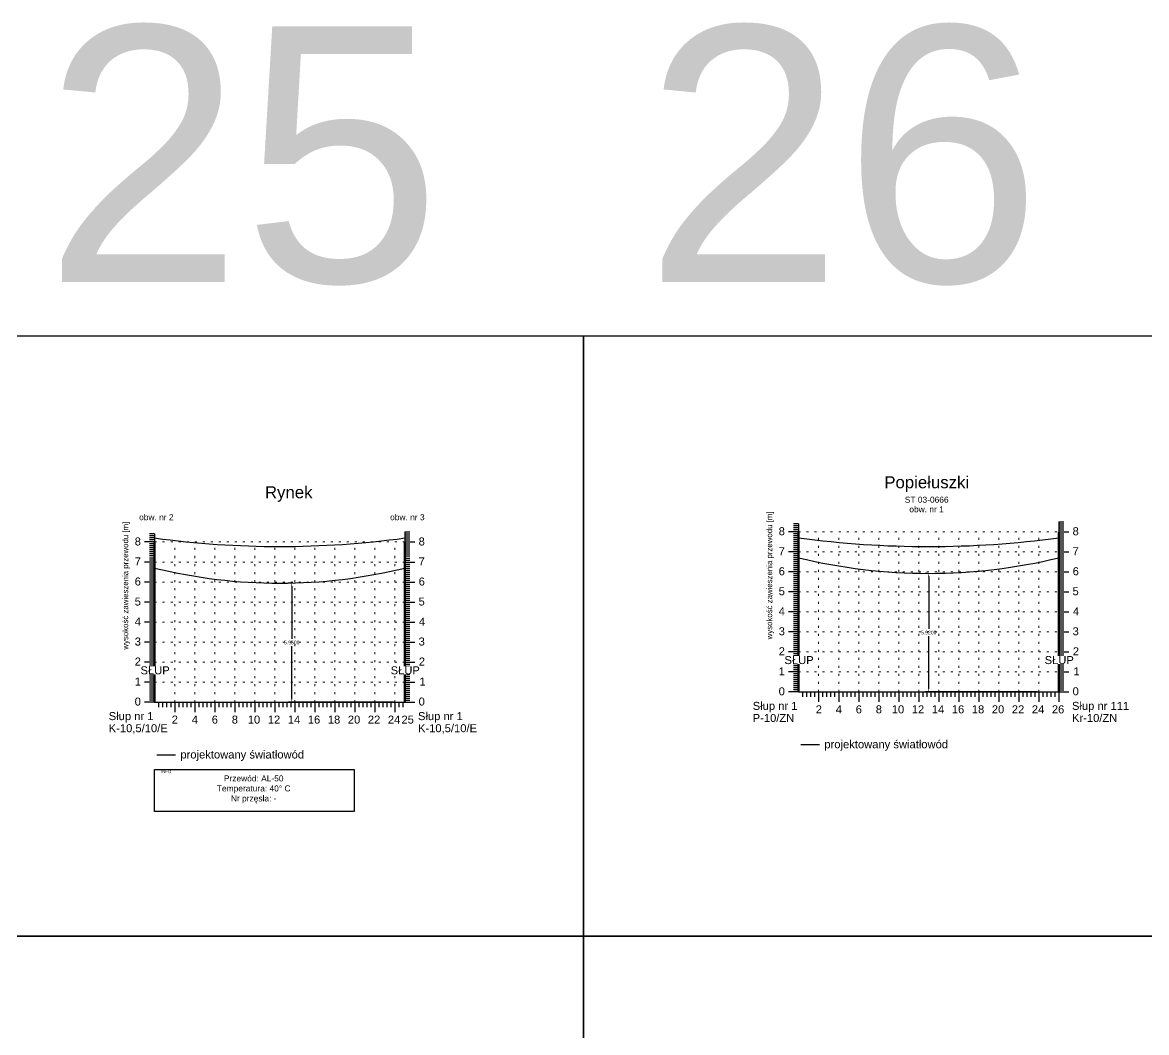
# Model space of a CAD drawing. Header units: metres. Extents: x -155 to 1812, y 681 to 886.
# Drawn here: x 416.5 to 472.7, y 825.7 to 876.2 of the extents above; entities that cross this region are included whole.
import ezdxf

# ---------------------------------------------------------------- set-up
doc = ezdxf.new("R2010")
doc.units = ezdxf.units.M
doc.header["$MEASUREMENT"] = 0
doc.linetypes.add('ACAD_ISO07W100', pattern=[3, 0, -3])
doc.layers.add('ramka', color=7, linetype='Continuous', plot=False)
doc.styles.get("Standard").update_dxf_attribs({"font": 'arial.ttf'})
doc.dimstyles.get("Standard").update_dxf_attribs({"dimtxt": 0.18, "dimasz": 0.18, "dimexe": 0.18, "dimexo": 0.0625, "dimgap": 0.09, "dimtad": 0, "dimtih": 1, "dimtoh": 1, "dimdec": 4, "dimzin": 0, "dimdsep": 46, "dimtxsty": 'Standard', "dimcen": 0.09, "dimadec": 0, "dimazin": 0, "dimtfac": 1, "dimtdec": 4, "dimtofl": 0, "dimtmove": 0, "dimatfit": 3, "dimfxl": 1, "dimtolj": 1, "dimtzin": 0, "dimarcsym": 0})

# ---------------------------------------------------------------- blocks, each defined once
blk = doc.blocks.new('*D204')
at = {"color": 0, "lineweight": -2}
for p, q in [((461.733, 848.653), (461.615, 848.653)), ((461.795, 848.473), (461.795, 845.875)), ((461.795, 842.913), (461.795, 845.511)), ((467.233, 842.733), (461.615, 842.733))]:
    blk.add_line(p, q, dxfattribs=at)
at = {"color": 0}
for points in [[(461.825, 848.473), (461.765, 848.473), (461.795, 848.653)], [(461.765, 842.913), (461.825, 842.913), (461.795, 842.733)]]:
    blk.add_solid(points, dxfattribs=at)
at = {"layer": 'Defpoints', "color": 0}
for p in [(461.795, 848.653), (461.795, 842.733), (467.295, 842.733)]:
    blk.add_point(p, dxfattribs=at)
at = {"color": 0, "lineweight": 25, "insert": (461.795, 845.693), "char_height": 0.18, "attachment_point": 5}
blk.add_mtext('\\A1;5.9200', dxfattribs=at)
blk = doc.blocks.new('*D183')
at = {"color": 0, "lineweight": -2}
for p, q in [((429.903, 848.171), (429.786, 848.171)), ((429.966, 847.991), (429.966, 845.378)), ((429.966, 842.401), (429.966, 845.014)), ((435.053, 842.221), (429.786, 842.221))]:
    blk.add_line(p, q, dxfattribs=at)
at = {"color": 0}
for points in [[(429.996, 847.991), (429.936, 847.991), (429.966, 848.171)], [(429.936, 842.401), (429.996, 842.401), (429.966, 842.221)]]:
    blk.add_solid(points, dxfattribs=at)
at = {"layer": 'Defpoints', "color": 0}
for p in [(429.966, 848.171), (429.966, 842.221), (435.116, 842.221)]:
    blk.add_point(p, dxfattribs=at)
at = {"color": 0, "lineweight": 25, "insert": (429.966, 845.196), "char_height": 0.18, "attachment_point": 5}
blk.add_mtext('\\A1;5.9500', dxfattribs=at)

msp = doc.modelspace()

# ---------------------------------------------------------------- linework, layer by layer
for p, q in [((455.29511, 851.13339), (455.04511, 851.13339)), ((455.29511, 851.13339), (455.04511, 851.13339)), ((455.29511, 851.03339), (455.04511, 851.03339)), ((455.29511, 851.03339), (455.04511, 851.03339)), ((455.29511, 851.13339), (455.29511, 842.73339)), ((468.29511, 851.23339), (468.29511, 842.73339)), ((468.29511, 851.23339), (468.54511, 851.23339)), ((468.29511, 851.23339), (468.54511, 851.23339)), ((468.29511, 851.13339), (468.54511, 851.13339)), ((468.29511, 851.13339), (468.54511, 851.13339)), ((468.29511, 851.03339), (468.54511, 851.03339)), ((468.29511, 851.03339), (468.54511, 851.03339)), ((423.11577, 850.62103), (422.86577, 850.62103)), ((423.11577, 850.62103), (422.86577, 850.62103)), ((423.11577, 850.52103), (422.86577, 850.52103)), ((423.11577, 850.52103), (422.86577, 850.52103)), ((423.11577, 850.42103), (422.86577, 850.42103)), ((423.11577, 850.42103), (422.86577, 850.42103)), ((423.11577, 850.62103), (423.11577, 842.22103)), ((435.61577, 850.72103), (435.61577, 842.22103)), ((435.61577, 850.72103), (435.86577, 850.72103)), ((435.61577, 850.72103), (435.86577, 850.72103)), ((435.61577, 850.62103), (435.86577, 850.62103)), ((435.61577, 850.62103), (435.86577, 850.62103)), ((435.61577, 850.52103), (435.86577, 850.52103)), ((435.61577, 850.52103), (435.86577, 850.52103)), ((435.61577, 850.42103), (435.86577, 850.42103)), ((435.61577, 850.42103), (435.86577, 850.42103)), ((455.29511, 850.73339), (454.79511, 850.73339)), ((455.29511, 850.73339), (454.79511, 850.73339)), ((455.29511, 850.73339), (454.79511, 850.73339)), ((455.29511, 850.73339), (454.79511, 850.73339)), ((455.29511, 850.93339), (455.04511, 850.93339)), ((455.29511, 850.93339), (455.04511, 850.93339)), ((455.29511, 850.83339), (455.04511, 850.83339)), ((455.29511, 850.83339), (455.04511, 850.83339)), ((455.29511, 850.63339), (455.04511, 850.63339)), ((455.29511, 850.53339), (455.04511, 850.53339)), ((455.29511, 850.43339), (455.04511, 850.43339)), ((468.29511, 850.93339), (468.54511, 850.93339)), ((468.29511, 850.93339), (468.54511, 850.93339)), ((468.29511, 850.83339), (468.54511, 850.83339)), ((468.29511, 850.83339), (468.54511, 850.83339)), ((468.29511, 850.73339), (468.79511, 850.73339)), ((468.29511, 850.73339), (468.79511, 850.73339)), ((468.29511, 850.73339), (468.79511, 850.73339)), ((468.29511, 850.73339), (468.79511, 850.73339)), ((468.29511, 850.63339), (468.54511, 850.63339)), ((468.29511, 850.53339), (468.54511, 850.53339)), ((468.29511, 850.43339), (468.54511, 850.43339)), ((423.11577, 850.22103), (422.61577, 850.22103)), ((423.11577, 850.22103), (422.61577, 850.22103)), ((423.11577, 850.22103), (422.61577, 850.22103)), ((423.11577, 850.22103), (422.61577, 850.22103)), ((423.11577, 850.32103), (422.86577, 850.32103)), ((423.11577, 850.32103), (422.86577, 850.32103)), ((423.11577, 850.12103), (422.86577, 850.12103)), ((423.11577, 850.02103), (422.86577, 850.02103)), ((423.11577, 849.92103), (422.86577, 849.92103)), ((423.11577, 849.82103), (422.86577, 849.82103)), ((435.61577, 850.32103), (435.86577, 850.32103)), ((435.61577, 850.32103), (435.86577, 850.32103)), ((435.61577, 850.22103), (436.11577, 850.22103)), ((435.61577, 850.22103), (436.11577, 850.22103)), ((435.61577, 850.22103), (436.11577, 850.22103)), ((435.61577, 850.22103), (436.11577, 850.22103)), ((435.61577, 850.12103), (435.86577, 850.12103)), ((435.61577, 850.02103), (435.86577, 850.02103)), ((435.61577, 849.92103), (435.86577, 849.92103)), ((435.61577, 849.82103), (435.86577, 849.82103)), ((455.29511, 850.33339), (455.04511, 850.33339)), ((455.29511, 850.23339), (455.04511, 850.23339)), ((455.29511, 850.13339), (455.04511, 850.13339)), ((455.29511, 850.03339), (455.04511, 850.03339)), ((455.29511, 849.93339), (455.04511, 849.93339)), ((455.29511, 849.83339), (455.04511, 849.83339)), ((468.29511, 850.33339), (468.54511, 850.33339)), ((468.29511, 850.23339), (468.54511, 850.23339)), ((468.29511, 850.13339), (468.54511, 850.13339)), ((468.29511, 850.03339), (468.54511, 850.03339)), ((468.29511, 849.93339), (468.54511, 849.93339)), ((468.29511, 849.83339), (468.54511, 849.83339)), ((423.11577, 849.72103), (422.86577, 849.72103)), ((423.11577, 849.62103), (422.86577, 849.62103)), ((423.11577, 849.52103), (422.86577, 849.52103)), ((423.11577, 849.42103), (422.86577, 849.42103)), ((423.11577, 849.32103), (422.86577, 849.32103)), ((435.61577, 849.72103), (435.86577, 849.72103)), ((435.61577, 849.62103), (435.86577, 849.62103)), ((435.61577, 849.52103), (435.86577, 849.52103)), ((435.61577, 849.42103), (435.86577, 849.42103)), ((435.61577, 849.32103), (435.86577, 849.32103)), ((455.29511, 849.73339), (454.79511, 849.73339)), ((455.29511, 849.73339), (454.79511, 849.73339)), ((455.29511, 849.63339), (455.04511, 849.63339)), ((455.29511, 849.53339), (455.04511, 849.53339)), ((455.29511, 849.43339), (455.04511, 849.43339)), ((455.29511, 849.33339), (455.04511, 849.33339)), ((468.29511, 849.73339), (468.79511, 849.73339)), ((468.29511, 849.73339), (468.79511, 849.73339)), ((468.29511, 849.63339), (468.54511, 849.63339)), ((468.29511, 849.53339), (468.54511, 849.53339)), ((468.29511, 849.43339), (468.54511, 849.43339)), ((468.29511, 849.33339), (468.54511, 849.33339)), ((423.11577, 849.22103), (422.61577, 849.22103)), ((423.11577, 849.22103), (422.61577, 849.22103)), ((423.11577, 849.12103), (422.86577, 849.12103)), ((423.11577, 849.02103), (422.86577, 849.02103)), ((423.11577, 848.92103), (422.86577, 848.92103)), ((423.11577, 848.82103), (422.86577, 848.82103)), ((423.11577, 848.72103), (422.86577, 848.72103)), ((435.61577, 849.22103), (436.11577, 849.22103)), ((435.61577, 849.22103), (436.11577, 849.22103)), ((435.61577, 849.12103), (435.86577, 849.12103)), ((435.61577, 849.02103), (435.86577, 849.02103)), ((435.61577, 848.92103), (435.86577, 848.92103)), ((435.61577, 848.82103), (435.86577, 848.82103)), ((435.61577, 848.72103), (435.86577, 848.72103)), ((455.29511, 848.73339), (454.79511, 848.73339)), ((455.29511, 848.73339), (454.79511, 848.73339)), ((455.29511, 849.23339), (455.04511, 849.23339)), ((455.29511, 849.13339), (455.04511, 849.13339)), ((455.29511, 849.03339), (455.04511, 849.03339)), ((455.29511, 848.93339), (455.04511, 848.93339)), ((455.29511, 848.83339), (455.04511, 848.83339)), ((468.29511, 849.23339), (468.54511, 849.23339)), ((468.29511, 849.13339), (468.54511, 849.13339)), ((468.29511, 849.03339), (468.54511, 849.03339)), ((468.29511, 848.93339), (468.54511, 848.93339)), ((468.29511, 848.83339), (468.54511, 848.83339)), ((468.29511, 848.73339), (468.79511, 848.73339)), ((468.29511, 848.73339), (468.79511, 848.73339)), ((423.11577, 848.22103), (422.61577, 848.22103)), ((423.11577, 848.22103), (422.61577, 848.22103)), ((423.11577, 848.62103), (422.86577, 848.62103)), ((423.11577, 848.52103), (422.86577, 848.52103)), ((423.11577, 848.42103), (422.86577, 848.42103)), ((423.11577, 848.32103), (422.86577, 848.32103)), ((435.61577, 848.62103), (435.86577, 848.62103)), ((435.61577, 848.52103), (435.86577, 848.52103)), ((435.61577, 848.42103), (435.86577, 848.42103)), ((435.61577, 848.32103), (435.86577, 848.32103)), ((435.61577, 848.22103), (436.11577, 848.22103)), ((435.61577, 848.22103), (436.11577, 848.22103)), ((455.29511, 848.63339), (455.04511, 848.63339)), ((455.29511, 848.53339), (455.04511, 848.53339)), ((455.29511, 848.43339), (455.04511, 848.43339)), ((455.29511, 848.33339), (455.04511, 848.33339)), ((455.29511, 848.23339), (455.04511, 848.23339)), ((455.29511, 848.13339), (455.04511, 848.13339)), ((468.29511, 848.63339), (468.54511, 848.63339)), ((468.29511, 848.53339), (468.54511, 848.53339)), ((468.29511, 848.43339), (468.54511, 848.43339)), ((468.29511, 848.33339), (468.54511, 848.33339)), ((468.29511, 848.23339), (468.54511, 848.23339)), ((468.29511, 848.13339), (468.54511, 848.13339)), ((423.11577, 848.12103), (422.86577, 848.12103)), ((423.11577, 848.02103), (422.86577, 848.02103)), ((423.11577, 847.92103), (422.86577, 847.92103)), ((423.11577, 847.82103), (422.86577, 847.82103)), ((423.11577, 847.72103), (422.86577, 847.72103)), ((423.11577, 847.62103), (422.86577, 847.62103)), ((435.61577, 848.12103), (435.86577, 848.12103)), ((435.61577, 848.02103), (435.86577, 848.02103)), ((435.61577, 847.92103), (435.86577, 847.92103)), ((435.61577, 847.82103), (435.86577, 847.82103)), ((435.61577, 847.72103), (435.86577, 847.72103)), ((435.61577, 847.62103), (435.86577, 847.62103)), ((455.29511, 847.73339), (454.79511, 847.73339)), ((455.29511, 847.73339), (454.79511, 847.73339)), ((455.29511, 848.03339), (455.04511, 848.03339)), ((455.29511, 847.93339), (455.04511, 847.93339)), ((455.29511, 847.83339), (455.04511, 847.83339)), ((455.29511, 847.63339), (455.04511, 847.63339)), ((468.29511, 848.03339), (468.54511, 848.03339)), ((468.29511, 847.93339), (468.54511, 847.93339)), ((468.29511, 847.83339), (468.54511, 847.83339)), ((468.29511, 847.73339), (468.79511, 847.73339)), ((468.29511, 847.73339), (468.79511, 847.73339)), ((468.29511, 847.63339), (468.54511, 847.63339)), ((423.11577, 847.22103), (422.61577, 847.22103)), ((423.11577, 847.22103), (422.61577, 847.22103)), ((423.11577, 847.52103), (422.86577, 847.52103)), ((423.11577, 847.42103), (422.86577, 847.42103)), ((423.11577, 847.32103), (422.86577, 847.32103)), ((423.11577, 847.12103), (422.86577, 847.12103)), ((423.11577, 847.02103), (422.86577, 847.02103)), ((435.61577, 847.52103), (435.86577, 847.52103)), ((435.61577, 847.42103), (435.86577, 847.42103)), ((435.61577, 847.32103), (435.86577, 847.32103)), ((435.61577, 847.22103), (436.11577, 847.22103)), ((435.61577, 847.22103), (436.11577, 847.22103)), ((435.61577, 847.12103), (435.86577, 847.12103)), ((435.61577, 847.02103), (435.86577, 847.02103)), ((455.29511, 847.53339), (455.04511, 847.53339)), ((455.29511, 847.43339), (455.04511, 847.43339)), ((455.29511, 847.33339), (455.04511, 847.33339)), ((455.29511, 847.23339), (455.04511, 847.23339)), ((455.29511, 847.13339), (455.04511, 847.13339)), ((455.29511, 847.03339), (455.04511, 847.03339)), ((468.29511, 847.53339), (468.54511, 847.53339)), ((468.29511, 847.43339), (468.54511, 847.43339)), ((468.29511, 847.33339), (468.54511, 847.33339)), ((468.29511, 847.23339), (468.54511, 847.23339)), ((468.29511, 847.13339), (468.54511, 847.13339)), ((468.29511, 847.03339), (468.54511, 847.03339)), ((423.11577, 846.92103), (422.86577, 846.92103)), ((423.11577, 846.82103), (422.86577, 846.82103)), ((423.11577, 846.72103), (422.86577, 846.72103)), ((423.11577, 846.62103), (422.86577, 846.62103)), ((423.11577, 846.52103), (422.86577, 846.52103)), ((435.61577, 846.92103), (435.86577, 846.92103)), ((435.61577, 846.82103), (435.86577, 846.82103)), ((435.61577, 846.72103), (435.86577, 846.72103)), ((435.61577, 846.62103), (435.86577, 846.62103)), ((435.61577, 846.52103), (435.86577, 846.52103)), ((455.29511, 846.73339), (454.79511, 846.73339)), ((455.29511, 846.73339), (454.79511, 846.73339)), ((455.29511, 846.93339), (455.04511, 846.93339)), ((455.29511, 846.83339), (455.04511, 846.83339)), ((455.29511, 846.63339), (455.04511, 846.63339)), ((455.29511, 846.53339), (455.04511, 846.53339)), ((468.29511, 846.93339), (468.54511, 846.93339)), ((468.29511, 846.83339), (468.54511, 846.83339)), ((468.29511, 846.73339), (468.79511, 846.73339)), ((468.29511, 846.73339), (468.79511, 846.73339)), ((468.29511, 846.63339), (468.54511, 846.63339)), ((468.29511, 846.53339), (468.54511, 846.53339)), ((423.11577, 846.22103), (422.61577, 846.22103)), ((423.11577, 846.22103), (422.61577, 846.22103)), ((423.11577, 846.42103), (422.86577, 846.42103)), ((423.11577, 846.32103), (422.86577, 846.32103)), ((423.11577, 846.12103), (422.86577, 846.12103)), ((423.11577, 846.02103), (422.86577, 846.02103)), ((423.11577, 845.92103), (422.86577, 845.92103)), ((435.61577, 846.42103), (435.86577, 846.42103)), ((435.61577, 846.32103), (435.86577, 846.32103)), ((435.61577, 846.22103), (436.11577, 846.22103)), ((435.61577, 846.22103), (436.11577, 846.22103)), ((435.61577, 846.12103), (435.86577, 846.12103)), ((435.61577, 846.02103), (435.86577, 846.02103)), ((435.61577, 845.92103), (435.86577, 845.92103)), ((455.29511, 846.43339), (455.04511, 846.43339)), ((455.29511, 846.33339), (455.04511, 846.33339)), ((455.29511, 846.23339), (455.04511, 846.23339)), ((455.29511, 846.13339), (455.04511, 846.13339)), ((455.29511, 846.03339), (455.04511, 846.03339)), ((455.29511, 845.93339), (455.04511, 845.93339)), ((468.29511, 846.43339), (468.54511, 846.43339)), ((468.29511, 846.33339), (468.54511, 846.33339)), ((468.29511, 846.23339), (468.54511, 846.23339)), ((468.29511, 846.13339), (468.54511, 846.13339)), ((468.29511, 846.03339), (468.54511, 846.03339)), ((468.29511, 845.93339), (468.54511, 845.93339)), ((423.11577, 845.82103), (422.86577, 845.82103)), ((423.11577, 845.72103), (422.86577, 845.72103)), ((423.11577, 845.62103), (422.86577, 845.62103)), ((423.11577, 845.52103), (422.86577, 845.52103)), ((423.11577, 845.42103), (422.86577, 845.42103)), ((423.11577, 845.32103), (422.86577, 845.32103)), ((435.61577, 845.82103), (435.86577, 845.82103)), ((435.61577, 845.72103), (435.86577, 845.72103)), ((435.61577, 845.62103), (435.86577, 845.62103)), ((435.61577, 845.52103), (435.86577, 845.52103)), ((435.61577, 845.42103), (435.86577, 845.42103)), ((435.61577, 845.32103), (435.86577, 845.32103)), ((455.29511, 845.73339), (454.79511, 845.73339)), ((455.29511, 845.73339), (454.79511, 845.73339)), ((455.29511, 845.83339), (455.04511, 845.83339)), ((455.29511, 845.63339), (455.04511, 845.63339)), ((455.29511, 845.53339), (455.04511, 845.53339)), ((455.29511, 845.43339), (455.04511, 845.43339)), ((455.29511, 845.33339), (455.04511, 845.33339)), ((468.29511, 845.83339), (468.54511, 845.83339)), ((468.29511, 845.73339), (468.79511, 845.73339)), ((468.29511, 845.73339), (468.79511, 845.73339)), ((468.29511, 845.63339), (468.54511, 845.63339)), ((468.29511, 845.53339), (468.54511, 845.53339)), ((468.29511, 845.43339), (468.54511, 845.43339)), ((468.29511, 845.33339), (468.54511, 845.33339)), ((423.11577, 845.22103), (422.61577, 845.22103)), ((423.11577, 845.22103), (422.61577, 845.22103)), ((423.11577, 845.12103), (422.86577, 845.12103)), ((423.11577, 845.02103), (422.86577, 845.02103)), ((423.11577, 844.92103), (422.86577, 844.92103)), ((423.11577, 844.82103), (422.86577, 844.82103)), ((435.61577, 845.22103), (436.11577, 845.22103)), ((435.61577, 845.22103), (436.11577, 845.22103)), ((435.61577, 845.12103), (435.86577, 845.12103)), ((435.61577, 845.02103), (435.86577, 845.02103)), ((435.61577, 844.92103), (435.86577, 844.92103)), ((435.61577, 844.82103), (435.86577, 844.82103)), ((455.29511, 845.23339), (455.04511, 845.23339)), ((455.29511, 845.13339), (455.04511, 845.13339)), ((455.29511, 845.03339), (455.04511, 845.03339)), ((455.29511, 844.93339), (455.04511, 844.93339)), ((455.29511, 844.83339), (455.04511, 844.83339)), ((468.29511, 845.23339), (468.54511, 845.23339)), ((468.29511, 845.13339), (468.54511, 845.13339)), ((468.29511, 845.03339), (468.54511, 845.03339)), ((468.29511, 844.93339), (468.54511, 844.93339)), ((468.29511, 844.83339), (468.54511, 844.83339)), ((423.11577, 844.22103), (422.61577, 844.22103)), ((423.11577, 844.22103), (422.61577, 844.22103)), ((423.11577, 844.72103), (422.86577, 844.72103)), ((423.11577, 844.62103), (422.86577, 844.62103)), ((423.11577, 844.52103), (422.86577, 844.52103)), ((423.11577, 844.42103), (422.86577, 844.42103)), ((423.11577, 844.32103), (422.86577, 844.32103)), ((435.61577, 844.72103), (435.86577, 844.72103)), ((435.61577, 844.62103), (435.86577, 844.62103)), ((435.61577, 844.52103), (435.86577, 844.52103)), ((435.61577, 844.42103), (435.86577, 844.42103)), ((435.61577, 844.32103), (435.86577, 844.32103)), ((435.61577, 844.22103), (436.11577, 844.22103)), ((435.61577, 844.22103), (436.11577, 844.22103)), ((455.29511, 844.73339), (454.79511, 844.73339)), ((455.29511, 844.73339), (454.79511, 844.73339)), ((455.29511, 844.63339), (455.04511, 844.63339)), ((455.29511, 844.53339), (455.04511, 844.53339)), ((455.29511, 844.43339), (455.04511, 844.43339)), ((455.29511, 844.33339), (455.04511, 844.33339)), ((455.29511, 844.23339), (455.04511, 844.23339)), ((468.29511, 844.73339), (468.79511, 844.73339)), ((468.29511, 844.73339), (468.79511, 844.73339)), ((468.29511, 844.63339), (468.54511, 844.63339)), ((468.29511, 844.53339), (468.54511, 844.53339)), ((468.29511, 844.43339), (468.54511, 844.43339)), ((468.29511, 844.33339), (468.54511, 844.33339)), ((468.29511, 844.23339), (468.54511, 844.23339)), ((423.11577, 844.12103), (422.86577, 844.12103)), ((423.11577, 844.02103), (422.86577, 844.02103)), ((423.11577, 843.92103), (422.86577, 843.92103)), ((423.11577, 843.82103), (422.86577, 843.82103)), ((423.11577, 843.72103), (422.86577, 843.72103)), ((435.61577, 844.12103), (435.86577, 844.12103)), ((435.61577, 844.02103), (435.86577, 844.02103)), ((435.61577, 843.92103), (435.86577, 843.92103)), ((435.61577, 843.82103), (435.86577, 843.82103)), ((435.61577, 843.72103), (435.86577, 843.72103)), ((455.29511, 843.73339), (454.79511, 843.73339)), ((455.29511, 843.73339), (454.79511, 843.73339)), ((455.29511, 844.13339), (455.04511, 844.13339)), ((455.29511, 844.03339), (455.04511, 844.03339)), ((455.29511, 843.93339), (455.04511, 843.93339)), ((455.29511, 843.83339), (455.04511, 843.83339)), ((455.29511, 843.63339), (455.04511, 843.63339)), ((468.29511, 844.13339), (468.54511, 844.13339)), ((468.29511, 844.03339), (468.54511, 844.03339)), ((468.29511, 843.93339), (468.54511, 843.93339)), ((468.29511, 843.83339), (468.54511, 843.83339)), ((468.29511, 843.73339), (468.79511, 843.73339)), ((468.29511, 843.73339), (468.79511, 843.73339)), ((468.29511, 843.63339), (468.54511, 843.63339)), ((423.11577, 843.22103), (422.61577, 843.22103)), ((423.11577, 843.22103), (422.61577, 843.22103)), ((423.11577, 843.62103), (422.86577, 843.62103)), ((423.11577, 843.52103), (422.86577, 843.52103)), ((423.11577, 843.42103), (422.86577, 843.42103)), ((423.11577, 843.32103), (422.86577, 843.32103)), ((423.11577, 843.12103), (422.86577, 843.12103)), ((435.61577, 843.62103), (435.86577, 843.62103)), ((435.61577, 843.52103), (435.86577, 843.52103)), ((435.61577, 843.42103), (435.86577, 843.42103)), ((435.61577, 843.32103), (435.86577, 843.32103)), ((435.61577, 843.22103), (436.11577, 843.22103)), ((435.61577, 843.22103), (436.11577, 843.22103)), ((435.61577, 843.12103), (435.86577, 843.12103)), ((455.29511, 843.53339), (455.04511, 843.53339)), ((455.29511, 843.43339), (455.04511, 843.43339)), ((455.29511, 843.33339), (455.04511, 843.33339)), ((455.29511, 843.23339), (455.04511, 843.23339)), ((455.29511, 843.13339), (455.04511, 843.13339)), ((468.29511, 843.53339), (468.54511, 843.53339)), ((468.29511, 843.43339), (468.54511, 843.43339)), ((468.29511, 843.33339), (468.54511, 843.33339)), ((468.29511, 843.23339), (468.54511, 843.23339)), ((468.29511, 843.13339), (468.54511, 843.13339)), ((423.11577, 843.02103), (422.86577, 843.02103)), ((423.11577, 842.92103), (422.86577, 842.92103)), ((423.11577, 842.82103), (422.86577, 842.82103)), ((423.11577, 842.72103), (422.86577, 842.72103)), ((423.11577, 842.62103), (422.86577, 842.62103)), ((423.11577, 842.52103), (422.86577, 842.52103)), ((435.61577, 843.02103), (435.86577, 843.02103)), ((435.61577, 842.92103), (435.86577, 842.92103)), ((435.61577, 842.82103), (435.86577, 842.82103)), ((435.61577, 842.72103), (435.86577, 842.72103)), ((435.61577, 842.62103), (435.86577, 842.62103)), ((435.61577, 842.52103), (435.86577, 842.52103)), ((455.29511, 842.73339), (454.79511, 842.73339)), ((455.29511, 843.03339), (455.04511, 843.03339)), ((455.29511, 842.93339), (455.04511, 842.93339)), ((455.29511, 842.83339), (455.04511, 842.83339)), ((455.29511, 842.73339), (455.04511, 842.73339)), ((455.29511, 842.73339), (468.29511, 842.73339)), ((455.49511, 842.73339), (455.49511, 842.48339)), ((455.69511, 842.73339), (455.69511, 842.48339)), ((455.89511, 842.73339), (455.89511, 842.48339)), ((456.09511, 842.73339), (456.09511, 842.48339)), ((456.29511, 842.73339), (456.29511, 842.23339)), ((456.49511, 842.73339), (456.49511, 842.48339)), ((456.69511, 842.73339), (456.69511, 842.48339)), ((456.89511, 842.73339), (456.89511, 842.48339)), ((457.09511, 842.73339), (457.09511, 842.48339)), ((457.29511, 842.73339), (457.29511, 842.23339)), ((457.49511, 842.73339), (457.49511, 842.48339)), ((457.69511, 842.73339), (457.69511, 842.48339)), ((457.89511, 842.73339), (457.89511, 842.48339)), ((458.09511, 842.73339), (458.09511, 842.48339)), ((458.29511, 842.73339), (458.29511, 842.23339)), ((458.49511, 842.73339), (458.49511, 842.48339)), ((458.69511, 842.73339), (458.69511, 842.48339)), ((458.89511, 842.73339), (458.89511, 842.48339)), ((459.09511, 842.73339), (459.09511, 842.48339)), ((459.29511, 842.73339), (459.29511, 842.23339)), ((459.49511, 842.73339), (459.49511, 842.48339)), ((459.69511, 842.73339), (459.69511, 842.48339)), ((459.89511, 842.73339), (459.89511, 842.48339)), ((460.09511, 842.73339), (460.09511, 842.48339)), ((460.29511, 842.73339), (460.29511, 842.23339)), ((460.49511, 842.73339), (460.49511, 842.48339)), ((460.69511, 842.73339), (460.69511, 842.48339)), ((460.89511, 842.73339), (460.89511, 842.48339)), ((461.09511, 842.73339), (461.09511, 842.48339)), ((461.29511, 842.73339), (461.29511, 842.23339)), ((461.49511, 842.73339), (461.49511, 842.48339)), ((461.69511, 842.73339), (461.69511, 842.48339)), ((461.89511, 842.73339), (461.89511, 842.48339)), ((462.09511, 842.73339), (462.09511, 842.48339)), ((462.29511, 842.73339), (462.29511, 842.23339)), ((462.49511, 842.73339), (462.49511, 842.48339)), ((462.69511, 842.73339), (462.69511, 842.48339)), ((462.89511, 842.73339), (462.89511, 842.48339)), ((463.09511, 842.73339), (463.09511, 842.48339)), ((463.29511, 842.73339), (463.29511, 842.23339)), ((463.49511, 842.73339), (463.49511, 842.48339)), ((463.69511, 842.73339), (463.69511, 842.48339)), ((463.89511, 842.73339), (463.89511, 842.48339)), ((464.09511, 842.73339), (464.09511, 842.48339)), ((464.29511, 842.73339), (464.29511, 842.23339)), ((464.49511, 842.73339), (464.49511, 842.48339)), ((464.69511, 842.73339), (464.69511, 842.48339)), ((464.89511, 842.73339), (464.89511, 842.48339)), ((465.09511, 842.73339), (465.09511, 842.48339)), ((465.29511, 842.73339), (465.29511, 842.23339)), ((465.49511, 842.73339), (465.49511, 842.48339)), ((465.69511, 842.73339), (465.69511, 842.48339)), ((465.89511, 842.73339), (465.89511, 842.48339)), ((466.09511, 842.73339), (466.09511, 842.48339)), ((466.29511, 842.73339), (466.29511, 842.23339)), ((466.49511, 842.73339), (466.49511, 842.48339)), ((466.69511, 842.73339), (466.69511, 842.48339)), ((466.89511, 842.73339), (466.89511, 842.48339)), ((467.09511, 842.73339), (467.09511, 842.48339)), ((467.29511, 842.73339), (467.29511, 842.23339)), ((467.49511, 842.73339), (467.49511, 842.48339)), ((467.69511, 842.73339), (467.69511, 842.48339)), ((467.89511, 842.73339), (467.89511, 842.48339)), ((468.09511, 842.73339), (468.09511, 842.48339)), ((468.29511, 843.03339), (468.54511, 843.03339)), ((468.29511, 842.93339), (468.54511, 842.93339)), ((468.29511, 842.83339), (468.54511, 842.83339)), ((468.29511, 842.73339), (468.29511, 842.23339)), ((468.29511, 842.73339), (468.79511, 842.73339)), ((468.29511, 842.73339), (468.54511, 842.73339)), ((423.11577, 842.22103), (422.61577, 842.22103)), ((423.11577, 842.42103), (422.86577, 842.42103)), ((423.11577, 842.32103), (422.86577, 842.32103)), ((423.11577, 842.22103), (422.86577, 842.22103)), ((423.11577, 842.22103), (436.11577, 842.22103)), ((423.31577, 842.22103), (423.31577, 841.97103)), ((423.51577, 842.22103), (423.51577, 841.97103)), ((423.71577, 842.22103), (423.71577, 841.97103)), ((423.91577, 842.22103), (423.91577, 841.97103)), ((424.11577, 842.22103), (424.11577, 841.72103)), ((424.31577, 842.22103), (424.31577, 841.97103)), ((424.51577, 842.22103), (424.51577, 841.97103)), ((424.71577, 842.22103), (424.71577, 841.97103)), ((424.91577, 842.22103), (424.91577, 841.97103)), ((425.11577, 842.22103), (425.11577, 841.72103)), ((425.31577, 842.22103), (425.31577, 841.97103)), ((425.51577, 842.22103), (425.51577, 841.97103)), ((425.71577, 842.22103), (425.71577, 841.97103)), ((425.91577, 842.22103), (425.91577, 841.97103)), ((426.11577, 842.22103), (426.11577, 841.72103)), ((426.31577, 842.22103), (426.31577, 841.97103)), ((426.51577, 842.22103), (426.51577, 841.97103)), ((426.71577, 842.22103), (426.71577, 841.97103)), ((426.91577, 842.22103), (426.91577, 841.97103)), ((427.11577, 842.22103), (427.11577, 841.72103)), ((427.31577, 842.22103), (427.31577, 841.97103)), ((427.51577, 842.22103), (427.51577, 841.97103)), ((427.71577, 842.22103), (427.71577, 841.97103)), ((427.91577, 842.22103), (427.91577, 841.97103)), ((428.11577, 842.22103), (428.11577, 841.72103)), ((428.31577, 842.22103), (428.31577, 841.97103)), ((428.51577, 842.22103), (428.51577, 841.97103)), ((428.71577, 842.22103), (428.71577, 841.97103)), ((428.91577, 842.22103), (428.91577, 841.97103)), ((429.11577, 842.22103), (429.11577, 841.72103)), ((429.31577, 842.22103), (429.31577, 841.97103)), ((429.51577, 842.22103), (429.51577, 841.97103)), ((429.71577, 842.22103), (429.71577, 841.97103)), ((429.91577, 842.22103), (429.91577, 841.97103)), ((430.11577, 842.22103), (430.11577, 841.72103)), ((430.31577, 842.22103), (430.31577, 841.97103)), ((430.51577, 842.22103), (430.51577, 841.97103)), ((430.71577, 842.22103), (430.71577, 841.97103)), ((430.91577, 842.22103), (430.91577, 841.97103)), ((431.11577, 842.22103), (431.11577, 841.72103)), ((431.31577, 842.22103), (431.31577, 841.97103)), ((431.51577, 842.22103), (431.51577, 841.97103)), ((431.71577, 842.22103), (431.71577, 841.97103)), ((431.91577, 842.22103), (431.91577, 841.97103)), ((432.11577, 842.22103), (432.11577, 841.72103)), ((432.31577, 842.22103), (432.31577, 841.97103)), ((432.51577, 842.22103), (432.51577, 841.97103)), ((432.71577, 842.22103), (432.71577, 841.97103)), ((432.91577, 842.22103), (432.91577, 841.97103)), ((433.11577, 842.22103), (433.11577, 841.72103)), ((433.31577, 842.22103), (433.31577, 841.97103)), ((433.51577, 842.22103), (433.51577, 841.97103)), ((433.71577, 842.22103), (433.71577, 841.97103)), ((433.91577, 842.22103), (433.91577, 841.97103)), ((434.11577, 842.22103), (434.11577, 841.72103)), ((434.31577, 842.22103), (434.31577, 841.97103)), ((434.51577, 842.22103), (434.51577, 841.97103)), ((434.71577, 842.22103), (434.71577, 841.97103)), ((434.91577, 842.22103), (434.91577, 841.97103)), ((435.11577, 842.22103), (435.11577, 841.72103)), ((435.31577, 842.22103), (435.31577, 841.97103)), ((435.51577, 842.22103), (435.51577, 841.97103)), ((435.61577, 842.42103), (435.86577, 842.42103)), ((435.61577, 842.32103), (435.86577, 842.32103)), ((435.61577, 842.22103), (436.11577, 842.22103)), ((435.61577, 842.22103), (435.86577, 842.22103))]:
    msp.add_line(p, q)
at = {"linetype": 'ACAD_ISO07W100', "lineweight": 15, "ltscale": 0.1}
for p, q in [((468.29511, 842.73339), (468.29511, 851.23339)), ((435.61577, 842.22103), (435.61577, 850.72103)), ((435.61577, 842.22103), (435.61577, 850.72103)), ((455.29511, 850.73339), (468.29511, 850.73339)), ((455.29511, 842.73339), (455.29511, 850.73339)), ((456.29511, 842.73339), (456.29511, 850.73339)), ((457.29511, 842.73339), (457.29511, 850.73339)), ((458.29511, 842.73339), (458.29511, 850.73339)), ((459.29511, 842.73339), (459.29511, 850.73339)), ((460.29511, 842.73339), (460.29511, 850.73339)), ((461.29511, 842.73339), (461.29511, 850.73339)), ((462.29511, 842.73339), (462.29511, 850.73339)), ((463.29511, 842.73339), (463.29511, 850.73339)), ((464.29511, 842.73339), (464.29511, 850.73339)), ((465.29511, 842.73339), (465.29511, 850.73339)), ((466.29511, 842.73339), (466.29511, 850.73339)), ((467.29511, 842.73339), (467.29511, 850.73339)), ((468.29511, 842.73339), (468.29511, 850.73339)), ((423.11577, 850.22103), (436.11577, 850.22103)), ((423.11577, 842.22103), (423.11577, 850.22103)), ((424.11577, 842.22103), (424.11577, 850.22103)), ((425.11577, 842.22103), (425.11577, 850.22103)), ((426.11577, 842.22103), (426.11577, 850.22103)), ((427.11577, 842.22103), (427.11577, 850.22103)), ((428.11577, 842.22103), (428.11577, 850.22103)), ((429.11577, 842.22103), (429.11577, 850.22103)), ((430.11577, 842.22103), (430.11577, 850.22103)), ((431.11577, 842.22103), (431.11577, 850.22103)), ((432.11577, 842.22103), (432.11577, 850.22103)), ((433.11577, 842.22103), (433.11577, 850.22103)), ((434.11577, 842.22103), (434.11577, 850.22103)), ((435.11577, 842.22103), (435.11577, 850.22103)), ((435.61577, 842.22103), (435.61577, 850.22103)), ((455.29511, 849.73339), (468.29511, 849.73339)), ((423.11577, 849.22103), (436.11577, 849.22103)), ((455.29511, 848.73339), (468.29511, 848.73339)), ((423.11577, 848.22103), (436.11577, 848.22103)), ((455.29511, 847.73339), (468.29511, 847.73339)), ((423.11577, 847.22103), (436.11577, 847.22103)), ((455.29511, 846.73339), (468.29511, 846.73339)), ((423.11577, 846.22103), (436.11577, 846.22103)), ((455.29511, 845.73339), (468.29511, 845.73339)), ((423.11577, 845.22103), (436.11577, 845.22103)), ((423.11577, 844.22103), (436.11577, 844.22103)), ((455.29511, 844.73339), (468.29511, 844.73339)), ((455.29511, 843.73339), (468.29511, 843.73339)), ((423.11577, 843.22103), (436.11577, 843.22103))]:
    msp.add_line(p, q, dxfattribs=at)
at = {"lineweight": 100}
for p, q in [((455.29511, 850.73339), (455.29511, 842.73339)), ((468.29511, 850.73339), (468.29511, 842.73339)), ((423.11577, 850.22103), (423.11577, 842.22103)), ((435.61577, 850.22103), (435.61577, 842.22103))]:
    msp.add_line(p, q, dxfattribs=at)
at = {"color": 3, "lineweight": 25}
for p, q in [((455.40066, 840.10317), (456.33125, 840.10317)), ((423.22133, 839.59082), (424.15191, 839.59082))]:
    msp.add_line(p, q, dxfattribs=at)
at = {"lineweight": 25}
for p, q in [((423.11577, 838.85032), (433.08665, 838.85032)), ((423.11577, 836.74719), (423.11577, 838.85032)), ((433.08665, 838.85032), (433.08665, 836.74719)), ((433.08665, 836.74719), (423.11577, 836.74719))]:
    msp.add_line(p, q, dxfattribs=at)
for points in [[(414.54271, 860.52182), (444.54271, 860.52182), (444.54271, 830.52182), (414.54271, 830.52182), (414.54271, 860.52182)], [(414.54271, 830.52182), (444.54271, 830.52182), (444.54271, 800.52182), (414.54271, 800.52182), (414.54271, 830.52182)], [(444.54271, 830.52182), (474.54271, 830.52182), (474.54271, 800.52182), (444.54271, 800.52182), (444.54271, 830.52182)]]:
    msp.add_lwpolyline(points, dxfattribs=at)
at = {"lineweight": 30}
for centre, radius, start, end in [((429.36577, 896.28544), 46.28829, 262.24003, 277.75997), ((461.79511, 898.22475), 48.23136, 262.254849, 277.745151)]:
    msp.add_arc(centre, radius, start, end, dxfattribs=at)
at = {"color": 3, "lineweight": 30}
for centre, radius, start, end in [((461.79511, 876.12672), 27.47333, 256.314453, 283.685547), ((429.36577, 874.3477), 26.18354, 256.1902, 283.8098)]:
    msp.add_arc(centre, radius, start, end, dxfattribs=at)
at = {"layer": 'ramka'}
for p, q in [((455.29511, 842.73339), (461.79511, 842.73339)), ((423.11577, 842.22103), (429.96577, 842.22103))]:
    msp.add_line(p, q, dxfattribs=at)

# ---------------------------------------------------------------- texts
at = {"lineweight": 25}
for s, height, p in [('25', 12.782133, (417.58131, 863.21103)), ('26', 12.782133, (447.58131, 863.21103)), ('INFO', 0.15, (423.44379, 838.66933))]:
    msp.add_text(s, height=height, dxfattribs=at).set_placement(p)
for s, height, p in [('Popiełuszki', 0.6, (459.57585, 852.90628)), ('Rynek', 0.6, (428.62702, 852.40786)), ('ST 03-0666', 0.3, (460.59952, 852.18428)), ('obw. nr 2', 0.3, (422.33894, 851.31021)), ('obw. nr 3', 0.3, (434.88172, 851.31021)), ('obw. nr 1', 0.3, (460.8262, 851.70503)), ('8', 0.4, (454.29785, 850.5593)), ('8', 0.4, (468.9835, 850.5593)), ('8', 0.4, (422.11852, 850.04694)), ('8', 0.4, (436.30416, 850.04694)), ('7', 0.4, (454.29785, 849.5593)), ('7', 0.4, (468.9805, 849.5593)), ('7', 0.4, (422.11852, 849.04694)), ('7', 0.4, (436.30116, 849.04694)), ('6', 0.4, (454.29785, 848.5593)), ('6', 0.4, (468.98623, 848.5593)), ('6', 0.4, (422.11852, 848.04694)), ('6', 0.4, (436.30689, 848.04694)), ('5', 0.4, (454.29785, 847.5593)), ('5', 0.4, (468.98077, 847.5593)), ('5', 0.4, (422.11852, 847.04694)), ('5', 0.4, (436.30144, 847.04694)), ('4', 0.4, (422.11852, 846.04694)), ('4', 0.4, (436.32217, 846.04694)), ('4', 0.4, (454.29785, 846.5593)), ('4', 0.4, (469.00151, 846.5593)), ('3', 0.4, (454.29785, 845.5593)), ('3', 0.4, (468.9835, 845.5593)), ('3', 0.4, (422.11852, 845.04694)), ('3', 0.4, (436.30416, 845.04694)), ('2', 0.4, (454.29785, 844.5593)), ('2', 0.4, (468.99469, 844.5593)), ('2', 0.4, (422.11852, 844.04694)), ('2', 0.4, (436.31535, 844.04694)), ('1', 0.4, (454.29785, 843.5593)), ('1', 0.4, (469.02334, 843.5593)), ('1', 0.4, (422.11852, 843.04694)), ('1', 0.4, (436.344, 843.04694)), ('0', 0.4, (454.29785, 842.5593)), ('0', 0.4, (468.98514, 842.5593)), ('0', 0.4, (422.11852, 842.04694)), ('0', 0.4, (436.3058, 842.04694)), ('Słup nr 1', 0.4, (452.99986, 841.83147)), ('2', 0.4, (456.1483, 841.65771)), ('4', 0.4, (457.1483, 841.65771)), ('6', 0.4, (458.1483, 841.65771)), ('8', 0.4, (459.1483, 841.65771)), ('10', 0.4, (459.9483, 841.65771)), ('12', 0.4, (460.9483, 841.65771)), ('14', 0.4, (461.9483, 841.65771)), ('16', 0.4, (462.9483, 841.65771)), ('18', 0.4, (463.9483, 841.65771)), ('20', 0.4, (464.9483, 841.65771)), ('22', 0.4, (465.9483, 841.65771)), ('24', 0.4, (466.9483, 841.65771)), ('26', 0.4, (467.9483, 841.65771)), ('Słup nr 111', 0.4, (468.95306, 841.83147)), ('Słup nr 1', 0.4, (420.82053, 841.31912)), ('2', 0.4, (423.96896, 841.14536)), ('4', 0.4, (424.96896, 841.14536)), ('6', 0.4, (425.96896, 841.14536)), ('8', 0.4, (426.96896, 841.14536)), ('10', 0.4, (427.76896, 841.14536)), ('12', 0.4, (428.76896, 841.14536)), ('14', 0.4, (429.76896, 841.14536)), ('16', 0.4, (430.76896, 841.14536)), ('18', 0.4, (431.76896, 841.14536)), ('20', 0.4, (432.76896, 841.14536)), ('22', 0.4, (433.76896, 841.14536)), ('24', 0.4, (434.76896, 841.14536)), ('25', 0.4, (435.44902, 841.14536)), ('Słup nr 1', 0.4, (436.27372, 841.31912)), ('P-10/ZN', 0.4, (452.99822, 841.22659)), ('Kr-10/ZN', 0.4, (468.95306, 841.22659)), ('K-10,5/10/E', 0.4, (420.81888, 840.71423)), ('K-10,5/10/E', 0.4, (436.27372, 840.71423)), ('projektowany światłowód', 0.4, (456.58001, 839.91341)), ('projektowany światłowód', 0.4, (424.40067, 839.40105))]:
    msp.add_text(s, height=height).set_placement(p)
at = {"lineweight": 25, "insert": (428.06491, 837.86038), "char_height": 0.3, "attachment_point": 5}
msp.add_mtext_dynamic_manual_height_columns('\\pxqc;Przewód: AL-50\\PTemperatura: 40%%D C\\PNr przęsła: - ', width=9.8982731, gutter_width=2, heights=[2.4489], dxfattribs=at)

# ---------------------------------------------------------------- dimensions: what is measured, and where the dimension line sits
at = {"lineweight": 25}
for base, p1, p2, picture, middle in [((429.96577, 842.22103), (429.96577, 848.17103), (435.11577, 842.22103), '*D183', (429.96577, 845.19603)), ((461.79511, 842.73339), (461.79511, 848.65339), (467.29511, 842.73339), '*D204', (461.79511, 845.69339))]:
    dim = msp.add_linear_dim(base=base, p1=p1, p2=p2, angle=90, dimstyle='Standard', dxfattribs=at)
    dim.commit()
    dim.dimension.update_dxf_attribs({"geometry": picture, "text_midpoint": middle})

# ---------------------------------------------------------------- next in the draw order: texts
at = {"lineweight": 18, "char_height": 0.28, "attachment_point": 1, "rotation": 90, "bg_fill": 3, "box_fill_scale": 1, "bg_fill_color": 256, "bg_fill_transparency": 0}
for insert in [(453.69234, 845.35325), (421.51301, 844.8409)]:
    msp.add_mtext_dynamic_manual_height_columns('wysokość zawieszenia przewodu [m]', width=9.2804774, gutter_width=2, heights=[-0.36385], dxfattribs=dict(at, insert=insert))
at = {"lineweight": 18, "char_height": 0.4, "attachment_point": 1, "bg_fill": 3, "box_fill_scale": 1, "bg_fill_color": 256, "bg_fill_transparency": 0}
for insert in [(454.58701, 844.51959), (467.58701, 844.51959), (422.40767, 844.00724), (434.90767, 844.00724)]:
    msp.add_mtext_dynamic_manual_height_columns('SŁUP', width=1.5368437, gutter_width=2, heights=[-0.41364], dxfattribs=dict(at, insert=insert))

# ---------------------------------------------------------------- next in the draw order: linework, layer by layer
at = {"lineweight": 25}
msp.add_lwpolyline([(444.54271, 860.52182), (474.54271, 860.52182), (474.54271, 830.52182), (444.54271, 830.52182), (444.54271, 860.52182)], dxfattribs=at)

doc.saveas('drawing.dxf')
